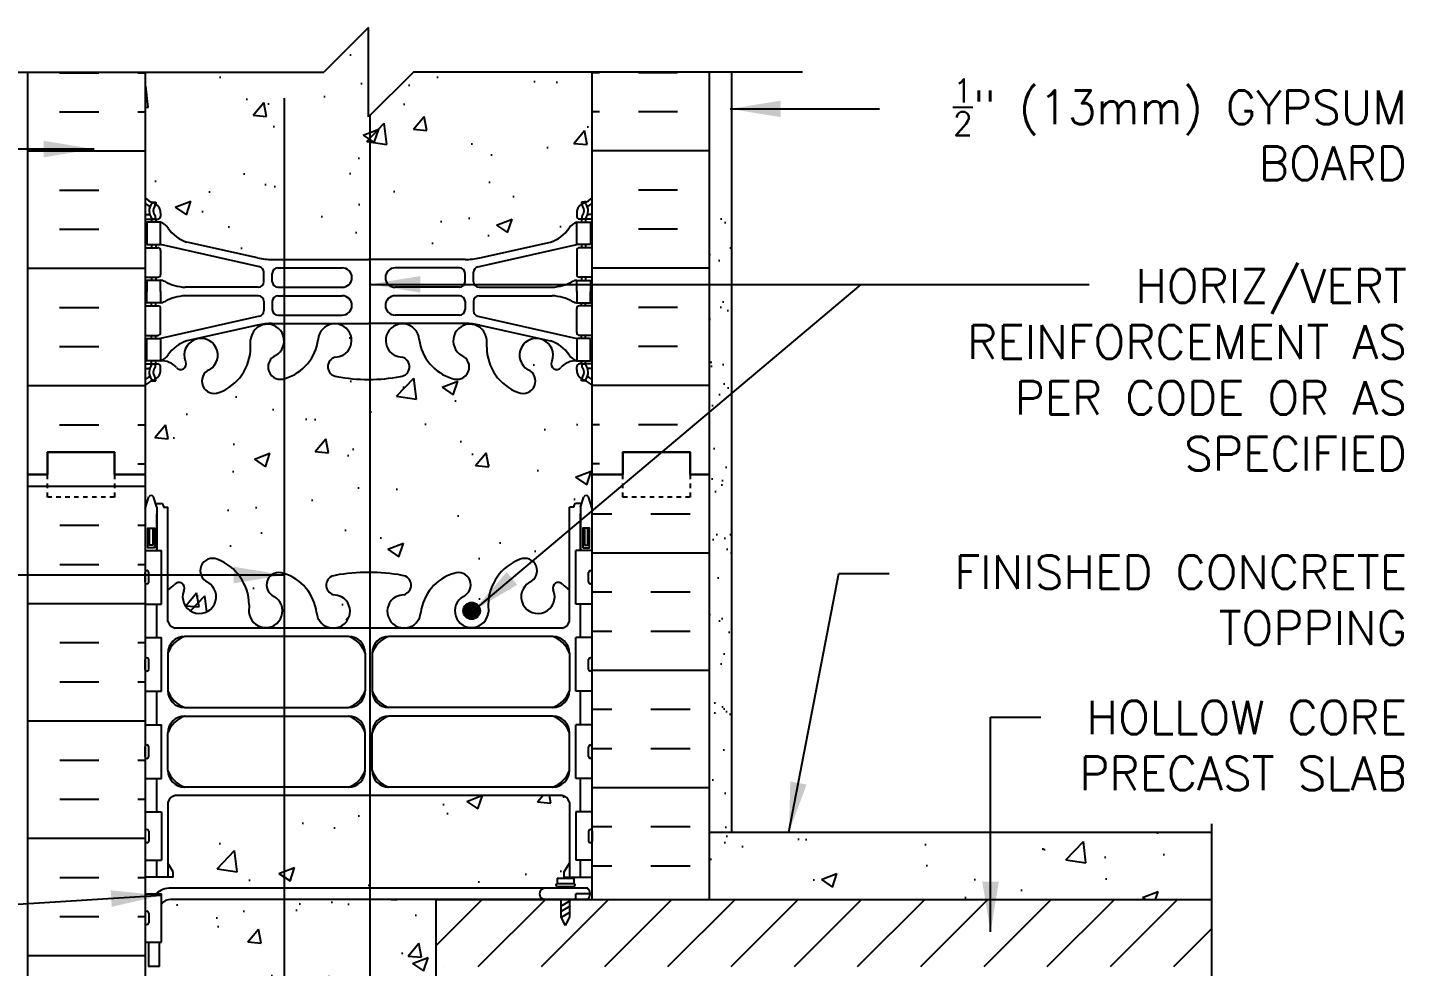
# Model space of a CAD drawing. Header units: inches. Extents: x 185.3 to 238.2, y 153.6 to 227.6.
# Drawn here: x 207.38 to 238.21, y 206.6 to 227.6 of the extents above; entities that cross this region are included whole.
import ezdxf

# ---------------------------------------------------------------- set-up
doc = ezdxf.new("R2010")
doc.units = ezdxf.units.IN
doc.header["$MEASUREMENT"] = 0
doc.linetypes.add('DASHED2', pattern=[0.375, 0.25, -0.125])
for name, color, linetype in [('HATCH', 12, 'Continuous'), ('line25', 2, 'Continuous'), ('LINE3', 3, 'Continuous'), ('LINE50', 5, 'Continuous'), ('LINE9', 9, 'Continuous'), ('TEXT', 4, 'Continuous'), ('Web_Edge', 9, 'Continuous')]:
    doc.layers.add(name, color=color, linetype=linetype)
doc.styles.add('DIM', font='romans.shx', dxfattribs={"width": 0.7})
doc.styles.add('ROMANS', font='romans.shx', dxfattribs={"height": 0.75})
doc.dimstyles.new('ext_12', dxfattribs={"dimscale": 12, "dimtxt": 0.09375, "dimasz": 0.09375, "dimexe": 0.09375, "dimexo": 0.0625, "dimgap": 0.0625, "dimtad": 1, "dimdec": 1, "dimzin": 3, "dimdsep": 46, "dimlunit": 4, "dimtxsty": 'DIM', "dimcen": 0.09, "dimdle": 0.09375, "dimclrt": 4, "dimadec": 0, "dimazin": 0, "dimtfac": 1, "dimtdec": 1, "dimtmove": 2, "dimatfit": 3, "dimfxl": 1, "dimfrac": 2, "dimtolj": 1, "dimtzin": 0, "dimarcsym": 0})

msp = doc.modelspace()

# ---------------------------------------------------------------- hatches: boundary and pattern name
at = {"layer": 'HATCH'}
h = msp.add_hatch(dxfattribs=at)
h.set_pattern_fill('AR-CONC', color=256, scale=0.5)
h.set_pattern_definition([(50, (0, 0), (3.5863, -0.31376), [0.375, -4.125]), (355, (0, 0), (-0.693757, 3.76096), [0.3, -3.3]), (100.4514, (0.299, -0.026), (2.892544, 3.4472), [0.3187, -3.50571]), (46.1842, (0, 1), (5.336207, -0.827596), [0.5625, -6.1875]), (96.6356, (0.4447, 0.931), (4.67331, 4.87059), [0.47805, -5.25857]), (351.1842, (0, 1), (4.67331, 4.87059), [0.45, -4.95]), (21, (0.5, 0.75), (2.984535, -2.013094), [0.375, -4.125]), (326, (0.5, 0.75), (1.216577, 3.62575), [0.3, -3.3]), (71.4514, (0.7487, 0.5822), (4.20111, 1.612656), [0.3187, -3.50571]), (37.5, (0, 0), (0.0607993, 1.6644693), [0, -3.26, 0, -3.35, 0, -3.3125]), (7.5, (0, 0), (1.315348, 1.972059), [0, -1.91, 0, -3.185, 0, -1.2625]), (327.5, (-1.115, 0), (2.669112, -0.1127744), [0, -1.25, 0, -3.9, 0, -5.175]), (317.5, (-1.615, 0), (2.91593, 0.500525), [0, -1.625, 0, -2.59, 0, -3.675])])
h.paths.add_polyline_path([(220.015, 226.597), (216.015, 226.597), (215.015, 225.597), (215.015, 227.597), (214.015, 226.597), (210.015, 226.597), (210.015, 223.79, 0.08841), (210.161, 223.692), (210.251, 223.692), (210.251, 223.651, -0.249069), (210.361, 223.443), (210.361, 223.376, -0.414214), (210.299, 223.313), (210.251, 223.313), (210.251, 223.243), (210.356, 223.243, -0.155529), (210.532, 223.109, 0.180914), (210.949, 222.798), (212.53, 222.445, 0.054974), (212.857, 222.409), (215.015, 222.409), (217.173, 222.409, 0.054974), (217.5, 222.445), (219.081, 222.798, 0.180914), (219.498, 223.109, -0.155529), (219.674, 223.243), (219.779, 223.243), (219.779, 223.313), (219.732, 223.313, -0.414214), (219.669, 223.376), (219.669, 223.443, -0.249069), (219.779, 223.651), (219.779, 223.692), (219.869, 223.692, 0.088416), (220.015, 223.79)])
h.paths.add_polyline_path([(220.015, 219.597, 0.088416), (219.869, 219.695), (219.779, 219.695), (219.779, 219.736, -0.249069), (219.669, 219.943), (219.669, 220.011, -0.414214), (219.732, 220.073), (219.779, 220.073), (219.779, 220.143), (219.674, 220.143, 0.231736), (219.316, 219.992, -0.8344), (219.105, 220.118), (219.117, 220.139, 2.155404), (218.578, 219.945, -1), (218.364, 219.434, -0.311223), (217.655, 220.45), (217.656, 220.615, 1.661382), (217.095, 220.262, -1), (216.881, 219.751, -0.30095), (216.145, 220.623, 1.661382), (215.584, 220.271, 0.055617), (215.763, 220.225, -0.843243), (215.729, 219.793, -0.047544), (215.015, 219.728, -0.047544), (214.301, 219.793, -0.843243), (214.267, 220.225, 0.055617), (214.446, 220.271, 1.661382), (213.885, 220.623, -0.30095), (213.149, 219.751, -1), (212.935, 220.262, 1.661382), (212.374, 220.615), (212.375, 220.45, -0.311223), (211.666, 219.434, -1), (211.452, 219.945, 2.155404), (210.913, 220.139), (210.925, 220.118, -0.834375), (210.714, 219.992, 0.23174), (210.356, 220.143), (210.251, 220.143), (210.251, 220.073), (210.299, 220.073, -0.414214), (210.361, 220.011), (210.361, 219.943, -0.249069), (210.251, 219.736), (210.251, 219.695), (210.161, 219.695, 0.08841), (210.015, 219.597), (210.015, 216.838), (210.1, 217.099, -0.6), (210.2, 217.099), (210.249, 216.949), (210.375, 216.949, -0.414214), (210.425, 216.899), (210.425, 216.869), (210.525, 216.869), (210.525, 215.031, 0.108933), (210.678, 215.145, -0.8344), (210.889, 215.019), (210.878, 214.998, 2.155404), (211.416, 215.192, -1), (211.63, 215.703, -0.311223), (212.339, 214.687), (212.338, 214.522, 1.661382), (212.899, 214.875, -1), (213.113, 215.386, -0.30095), (213.849, 214.514, 1.661382), (214.41, 214.866, 0.055617), (214.231, 214.912, -0.843243), (214.265, 215.344, -0.049932), (215.015, 215.409, -0.049932), (215.765, 215.344, -0.843243), (215.799, 214.912, 0.055617), (215.62, 214.866, 1.661382), (216.181, 214.514, -0.30095), (216.917, 215.386, -1), (217.131, 214.875, 1.661382), (217.692, 214.522), (217.691, 214.687, -0.311223), (218.4, 215.703, -1), (218.614, 215.192, 2.155404), (219.153, 214.998), (219.141, 215.019, -0.834375), (219.352, 215.145, 0.10894), (219.505, 215.031), (219.505, 216.869), (219.605, 216.869), (219.605, 216.899, -0.414214), (219.655, 216.949), (219.781, 216.949), (219.83, 217.099, -0.6), (219.93, 217.099), (220.015, 216.838), (220.015, 217.597)])
h.paths.add_polyline_path([(219.505, 210.271, 0.268138), (219.344, 210.419), (210.686, 210.419, 0.268156), (210.525, 210.271), (210.525, 208.91), (210.645, 208.71), (210.645, 208.597), (210.015, 208.597), (210.015, 208.222), (210.254, 208.222, -0.180815), (210.581, 208.347), (219.324, 208.347), (219.324, 208.387), (219.23, 208.387, -1), (219.23, 208.45), (219.23, 208.575), (219.605, 208.575), (219.605, 208.45, -1), (219.605, 208.387), (219.512, 208.387), (219.512, 208.347), (219.915, 208.347, -0.186864), (219.964, 208.222), (220.015, 208.222), (220.015, 208.597), (219.385, 208.597), (219.385, 208.71), (219.505, 208.91)])
h.paths.add_polyline_path([(216.515, 208.097), (210.582, 208.097, 0.243307), (210.38, 207.99), (210.38, 207.142), (210.339, 207.142), (210.339, 206.597), (210.089, 206.597), (210.089, 207.142), (210.015, 207.142), (210.015, 206.392), (210.38, 206.392), (210.38, 205.192), (210.015, 205.192), (210.015, 204.442), (210.38, 204.442), (210.38, 203.242), (210.015, 203.242), (210.015, 202.492), (210.38, 202.492), (210.38, 201.292), (210.015, 201.292), (210.015, 199.882, -0.463769), (210.167, 199.848, -0.520567), (210.405, 199.848, -0.520567), (210.581, 199.848, -0.520567), (210.974, 199.848, -0.520567), (211.305, 199.848, -0.520567), (211.668, 199.848, -0.520567), (212.04, 199.848, -0.520567), (212.506, 199.848, -0.520567), (212.972, 199.848, -0.520567), (213.344, 199.848, -0.520567), (213.706, 199.848, -0.520567), (214.038, 199.848, -0.520567), (214.431, 199.848, -0.235325), (214.515, 199.894, -0.235325), (214.599, 199.848, -0.520567), (214.992, 199.848, -0.520567), (215.324, 199.848, -0.520567), (215.686, 199.848, -0.520567), (216.058, 199.848, -0.503523), (216.515, 199.861), (216.515, 200.097)])
h.paths.add_polyline_path([(220.015, 199.597), (220.703, 199.597), (220.703, 199.847), (216.515, 199.847), (216.515, 199.861, 0.503523), (216.058, 199.848, 0.520567), (215.686, 199.848, 0.520567), (215.324, 199.848, 0.520567), (214.992, 199.848, 0.520567), (214.599, 199.848, 0.235325), (214.515, 199.894, 0.235325), (214.431, 199.848, 0.520567), (214.038, 199.848, 0.520567), (213.706, 199.848, 0.520567), (213.344, 199.848, 0.520567), (212.972, 199.848, 0.520567), (212.506, 199.848, 0.520567), (212.04, 199.848, 0.520567), (211.668, 199.848, 0.520567), (211.305, 199.848, 0.520567), (210.974, 199.848, 0.520567), (210.581, 199.848, 0.520567), (210.405, 199.848, 0.520567), (210.167, 199.848, 0.463769), (210.015, 199.882), (210.015, 199.597), (210.015, 197.597, 0.08841), (210.161, 197.5), (210.251, 197.5), (210.251, 197.458, -0.249069), (210.361, 197.251), (210.361, 197.184, -0.414214), (210.299, 197.121), (210.251, 197.121), (210.251, 197.051), (210.356, 197.051, 0.231736), (210.714, 197.202, -0.8344), (210.925, 197.077), (210.913, 197.055, 2.155404), (211.452, 197.25, -1), (211.666, 197.761, -0.311223), (212.375, 196.745), (212.374, 196.58, 1.661382), (212.935, 196.933, -1), (213.149, 197.444, -0.30095), (213.885, 196.571, 1.661382), (214.446, 196.924, 0.055617), (214.267, 196.97, -0.843243), (214.301, 197.402, -0.047544), (215.015, 197.467, -0.047544), (215.729, 197.402, -0.843243), (215.763, 196.97, 0.055617), (215.584, 196.924, 1.661382), (216.145, 196.571, -0.30095), (216.881, 197.444, -1), (217.095, 196.933, 1.661382), (217.656, 196.58), (217.655, 196.745, -0.311223), (218.364, 197.761, -1), (218.578, 197.25, 2.155404), (219.117, 197.055), (219.105, 197.077, -0.834375), (219.316, 197.202, 0.23174), (219.674, 197.051), (219.779, 197.051), (219.779, 197.121), (219.732, 197.121, -0.414214), (219.669, 197.184), (219.669, 197.251, -0.249069), (219.779, 197.458), (219.779, 197.5), (219.869, 197.5, 0.088416), (220.015, 197.597)])
h.paths.add_polyline_path([(220.015, 193.405, 0.088416), (219.869, 193.502), (219.779, 193.502), (219.779, 193.544, -0.249069), (219.669, 193.751), (219.669, 193.819, -0.414214), (219.732, 193.881), (219.779, 193.881), (219.779, 193.951), (219.674, 193.951, -0.155529), (219.498, 194.085, 0.180914), (219.081, 194.397), (217.5, 194.75, 0.054974), (217.173, 194.786), (215.015, 194.786), (212.857, 194.786, 0.054974), (212.53, 194.75), (210.949, 194.397, 0.180914), (210.532, 194.085, -0.155529), (210.356, 193.951), (210.251, 193.951), (210.251, 193.881), (210.299, 193.881, -0.414214), (210.361, 193.819), (210.361, 193.751, -0.249069), (210.251, 193.544), (210.251, 193.502), (210.161, 193.502, 0.08841), (210.015, 193.405), (210.015, 187.79, 0.08841), (210.161, 187.692), (210.251, 187.692), (210.251, 187.651, -0.249069), (210.361, 187.443), (210.361, 187.376, -0.414214), (210.299, 187.313), (210.251, 187.313), (210.251, 187.243), (210.356, 187.243, -0.155529), (210.532, 187.109, 0.180914), (210.949, 186.798), (212.53, 186.445, 0.054974), (212.857, 186.409), (215.015, 186.409), (217.173, 186.409, 0.054974), (217.5, 186.445), (219.081, 186.798, 0.180914), (219.498, 187.109, -0.155529), (219.674, 187.243), (219.779, 187.243), (219.779, 187.313), (219.732, 187.313, -0.414214), (219.669, 187.376), (219.669, 187.443, -0.249069), (219.779, 187.651), (219.779, 187.692), (219.869, 187.692, 0.088416), (220.015, 187.79)])
h = msp.add_hatch(dxfattribs=at)
h.set_pattern_fill('AR-SAND', color=256, scale=0.5, style=0)
h.set_pattern_definition([(37.5, (115.8369, 53.1962), (-0.0314967, 0.963412), [0, -0.76, 0, -0.85, 0, -0.8125]), (7.5, (115.8369, 53.1962), (0.884888, 1.411073), [0, -0.41, 0, -0.685, 0, -0.2625]), (327.5, (115.2219, 53.1962), (1.557071, 0.0028295), [0, -0.25, 0, -0.9, 0, -1.175]), (317.5, (115.2219, 53.1962), (1.503063, 0.438838), [0, -0.125, 0, -0.59, 0, -0.675])])
h.paths.add_polyline_path([(223.14, 223.597), (222.64, 223.597), (222.64, 208.597), (223.14, 208.597)])
h = msp.add_hatch(dxfattribs=at)
h.set_pattern_fill('INSUL', color=256, scale=7, style=0)
h.set_pattern_definition([(0, (-2716.1465, -197.4122), (0, 2.625), []), (0, (-2716.1465, -196.5372), (0, 2.625), [0.875, -0.875]), (0, (-2716.1465, -195.6622), (0, 2.625), [0.875, -0.875])])
h.paths.add_polyline_path([(207.39, 199.597), (207.828, 199.597), (207.828, 200.097), (209.328, 200.097), (209.328, 199.597), (210.015, 199.597), (210.015, 217.597), (209.328, 217.597), (209.328, 218.097), (207.828, 218.097), (207.828, 217.597), (207.39, 217.597)])
h = msp.add_hatch(dxfattribs=at)
h.set_pattern_fill('INSUL', color=256, scale=7, style=0)
h.set_pattern_definition([(0, (212.5775, 200.0973), (0, 2.625), []), (0, (212.5775, 200.9723), (0, 2.625), [0.875, -0.875]), (0, (212.5775, 201.8473), (0, 2.625), [0.875, -0.875])])
h.paths.add_polyline_path([(220.015, 208.097), (222.64, 208.097), (222.64, 217.597), (222.203, 217.597), (222.203, 217.097), (220.703, 217.097), (220.703, 217.597), (220.015, 217.597)])
h = msp.add_hatch(dxfattribs=at)
h.set_pattern_fill('AR-CONC', color=256, scale=0.5, style=0)
h.set_pattern_definition([(50, (89.7474, 67.5629), (3.5863, -0.31376), [0.375, -4.125]), (355, (89.7474, 67.563), (-0.69376, 3.76096), [0.3, -3.3]), (100.4514, (90.0463, 67.5367), (2.892547, 3.4472), [0.3187, -3.50571]), (46.1842, (89.7474, 68.563), (5.33621, -0.827595), [0.5625, -6.1875]), (96.6356, (90.192, 68.494), (4.67331, 4.87059), [0.47805, -5.25856]), (351.1842, (89.7474, 68.563), (4.67331, 4.8706), [0.45, -4.95]), (21, (90.2474, 68.3129), (2.984535, -2.013094), [0.375, -4.125]), (326, (90.2474, 68.313), (1.21658, 3.62575), [0.3, -3.3]), (71.4514, (90.496, 68.145), (4.201113, 1.61265), [0.3187, -3.50571]), (37.5, (89.7474, 67.5629), (0.060799, 1.664469), [0, -3.26, 0, -3.35, 0, -3.3125]), (7.5, (89.7474, 67.5629), (1.315348, 1.972059), [0, -1.91, 0, -3.185, 0, -1.2625]), (327.5, (88.6324, 67.5629), (2.669112, -0.112774), [0, -1.25, 0, -3.9, 0, -5.175]), (317.5, (88.1324, 67.5629), (2.91593, 0.500525), [0, -1.625, 0, -2.59, 0, -3.675])])
h.paths.add_polyline_path([(222.64, 209.597), (222.64, 208.097), (233.866, 208.097), (233.866, 209.597)])
h = msp.add_hatch(dxfattribs=at)
h.set_pattern_fill('ANSI31', color=256, scale=8, style=0)
h.set_pattern_definition([(45, (89.7474, 67.5629), (-0.707107, 0.707107), [])])
h.paths.add_polyline_path([(233.866, 206.597), (233.866, 208.097), (216.515, 208.097), (216.515, 206.597)])
h = msp.add_hatch(dxfattribs=at)
h.set_pattern_fill('AR-CONC', color=256, scale=0.5, style=0)
h.set_pattern_definition([(50, (216.515, 201.5973), (3.5863, -0.3138), [0.375, -4.125]), (355, (216.515, 201.5973), (-0.6938, 3.761), [0.3, -3.3]), (100.45, (216.814, 201.571), (2.8925, 3.4472), [0.3187, -3.5057]), (46.18, (216.515, 202.5973), (5.3362, -0.8276), [0.5625, -6.1875]), (96.64, (216.9597, 202.5283), (4.6733, 4.8706), [0.478, -5.2586]), (351.18, (216.515, 202.5973), (4.6733, 4.8706), [0.45, -4.95]), (21, (217.015, 202.3473), (2.9845, -2.0131), [0.375, -4.125]), (326, (217.015, 202.3473), (1.2166, 3.6258), [0.3, -3.3]), (71.45, (217.2638, 202.1796), (4.201, 1.6127), [0.3187, -3.5057]), (37.5, (216.515, 201.5973), (0.0608, 1.66447), [0, -3.26, 0, -3.35, 0, -3.3125]), (7.5, (216.515, 201.5973), (1.31535, 1.97206), [0, -1.91, 0, -3.185, 0, -1.2625]), (327.5, (215.4, 201.5973), (2.6691, -0.11277), [0, -1.25, 0, -3.9, 0, -5.175]), (317.5, (214.9, 201.5973), (2.9159, 0.5005), [0, -1.625, 0, -2.59, 0, -3.675])])
h.paths.add_polyline_path([(220.015, 206.597), (216.515, 206.597), (216.515, 204.099), (220.015, 204.099)])
h.paths.add_polyline_path([(220.015, 204.099), (216.515, 204.099), (216.515, 201.597), (220.015, 201.597)])
at = {"layer": 'LINE3'}
msp.add_hatch(color=256, dxfattribs=at).paths.add_polyline_path([(217.13, 214.55, 1), (217.505, 214.55, 1)])

# ---------------------------------------------------------------- linework, layer by layer
at = {"layer": 'HATCH'}
for p, q in [((208.103, 226.588), (208.978, 226.588)), ((209.853, 226.588), (210.015, 226.588)), ((220.177, 226.588), (220.015, 226.588)), ((221.927, 226.588), (221.052, 226.588)), ((208.103, 225.713), (208.978, 225.713)), ((209.853, 225.713), (210.015, 225.713)), ((220.177, 225.713), (220.015, 225.713)), ((221.927, 225.713), (221.052, 225.713)), ((207.39, 224.838), (210.015, 224.838)), ((222.64, 224.838), (220.015, 224.838)), ((208.103, 223.963), (208.978, 223.963)), ((221.927, 223.963), (221.052, 223.963)), ((208.103, 223.088), (208.978, 223.088)), ((221.927, 223.088), (221.052, 223.088)), ((207.39, 222.213), (210.015, 222.213)), ((222.64, 222.213), (220.015, 222.213)), ((208.103, 221.338), (208.978, 221.338)), ((221.927, 221.338), (221.052, 221.338)), ((208.103, 220.463), (208.978, 220.463)), ((221.927, 220.463), (221.052, 220.463)), ((207.39, 219.588), (210.015, 219.588)), ((222.64, 219.588), (220.015, 219.588)), ((208.103, 218.713), (208.978, 218.713)), ((209.853, 218.713), (210.015, 218.713)), ((220.177, 218.713), (220.015, 218.713)), ((221.927, 218.713), (221.052, 218.713)), ((209.853, 217.838), (210.015, 217.838)), ((220.177, 217.838), (220.015, 217.838))]:
    msp.add_line(p, q, dxfattribs=at)
at = {"layer": 'line25'}
for p, q in [((210.015, 226.597), (210.015, 217.597)), ((220.015, 217.597), (220.015, 226.597)), ((210.015, 223.597), (210.015, 205.597)), ((210.015, 217.597), (210.015, 199.597)), ((220.015, 208.097), (220.015, 217.597)), ((210.015, 215.902), (210.38, 215.902)), ((210.38, 214.702), (210.38, 215.902)), ((220.015, 215.902), (219.65, 215.902)), ((219.65, 214.702), (219.65, 215.902)), ((210.015, 214.702), (210.38, 214.702)), ((220.015, 214.702), (219.65, 214.702)), ((210.015, 213.952), (210.38, 213.952)), ((210.38, 212.752), (210.38, 213.952)), ((220.015, 213.952), (219.65, 213.952)), ((219.65, 212.752), (219.65, 213.952)), ((210.015, 212.752), (210.38, 212.752)), ((220.015, 212.752), (219.65, 212.752)), ((210.015, 212.002), (210.38, 212.002)), ((210.38, 210.802), (210.38, 212.002)), ((220.015, 212.002), (219.65, 212.002)), ((219.65, 210.802), (219.65, 212.002)), ((210.015, 210.802), (210.38, 210.802)), ((220.015, 210.802), (219.65, 210.802)), ((210.015, 210.052), (210.38, 210.052)), ((210.38, 210.052), (210.38, 208.972)), ((220.015, 210.052), (219.65, 210.052)), ((219.65, 210.052), (219.65, 208.972)), ((210.015, 208.972), (210.38, 208.972)), ((220.015, 208.972), (219.65, 208.972)), ((210.015, 208.222), (210.38, 208.222)), ((210.015, 208.222), (210.38, 208.222)), ((210.015, 208.222), (210.38, 208.222)), ((210.38, 207.142), (210.38, 208.222)), ((216.515, 208.097), (233.866, 208.097)), ((216.515, 208.097), (233.866, 208.097)), ((220.015, 208.222), (219.65, 208.222)), ((219.65, 208.097), (219.65, 208.222)), ((219.65, 208.097), (220.015, 208.097)), ((210.015, 207.142), (210.38, 207.142))]:
    msp.add_line(p, q, dxfattribs=at)
msp.add_lwpolyline([(216.515, 208.097), (216.515, 200.097)], dxfattribs=at)
at = {"layer": 'LINE3'}
for p, q in [((213.123, 226.021), (213.123, 181.597)), ((215.044, 225.626), (215.044, 199.875))]:
    msp.add_line(p, q, dxfattribs=at)
msp.add_circle((217.318, 214.55), 0.188, dxfattribs=at)
at = {"layer": 'LINE50'}
for p, q in [((207.39, 217.597), (207.39, 226.597)), ((222.64, 217.597), (222.64, 226.597)), ((207.39, 199.597), (207.39, 217.597)), ((222.64, 208.097), (222.64, 217.597))]:
    msp.add_line(p, q, dxfattribs=at)
for points in [[(207.39, 217.597), (207.828, 217.597), (207.828, 218.097), (209.328, 218.097), (209.328, 217.597), (210.015, 217.597)], [(210.015, 217.597), (209.328, 217.597), (209.328, 218.097), (207.828, 218.097), (207.828, 217.597), (207.39, 217.597)], [(222.64, 217.597), (222.203, 217.597), (222.203, 218.097), (220.703, 218.097), (220.703, 217.597), (220.015, 217.597)], [(220.015, 217.597), (220.703, 217.597), (220.703, 218.097), (222.203, 218.097), (222.203, 217.597), (222.64, 217.597)]]:
    msp.add_lwpolyline(points, dxfattribs=at)
at = {"layer": 'LINE9'}
for p, q in [((215.015, 227.597), (214.015, 226.597)), ((215.015, 225.597), (215.015, 227.597)), ((205.311, 226.597), (214.015, 226.597)), ((216.015, 226.597), (215.015, 225.597)), ((224.719, 226.597), (216.015, 226.597)), ((223.14, 209.597), (223.14, 226.597)), ((210.055, 215.452), (210.055, 215.452)), ((219.975, 215.452), (219.975, 215.452)), ((210.015, 215.192), (210.015, 215.412)), ((210.015, 215.357), (210.015, 215.357)), ((210.015, 215.247), (210.015, 215.247)), ((210.055, 215.152), (210.055, 215.152)), ((210.095, 215.192), (210.095, 215.412)), ((219.935, 215.192), (219.935, 215.412)), ((219.975, 215.152), (219.975, 215.152)), ((220.015, 215.192), (220.015, 215.412)), ((220.015, 215.357), (220.015, 215.357)), ((220.015, 215.247), (220.015, 215.247)), ((210.015, 213.242), (210.015, 213.462)), ((210.015, 213.407), (210.015, 213.407)), ((210.015, 213.297), (210.015, 213.297)), ((210.055, 213.502), (210.055, 213.502)), ((210.095, 213.242), (210.095, 213.462)), ((219.935, 213.242), (219.935, 213.462)), ((219.975, 213.502), (219.975, 213.502)), ((220.015, 213.242), (220.015, 213.462)), ((220.015, 213.407), (220.015, 213.407)), ((220.015, 213.297), (220.015, 213.297)), ((210.055, 213.202), (210.055, 213.202)), ((219.975, 213.202), (219.975, 213.202)), ((210.015, 211.292), (210.015, 211.512)), ((210.015, 211.457), (210.015, 211.457)), ((210.055, 211.552), (210.055, 211.552)), ((210.095, 211.292), (210.095, 211.512)), ((219.935, 211.292), (219.935, 211.512)), ((219.975, 211.552), (219.975, 211.552)), ((220.015, 211.292), (220.015, 211.512)), ((220.015, 211.457), (220.015, 211.457)), ((210.015, 211.347), (210.015, 211.347)), ((210.055, 211.252), (210.055, 211.252)), ((219.975, 211.252), (219.975, 211.252)), ((220.015, 211.347), (220.015, 211.347)), ((210.015, 209.622), (210.015, 209.402)), ((210.055, 209.662), (210.055, 209.662)), ((210.095, 209.622), (210.095, 209.402)), ((219.935, 209.622), (219.935, 209.402)), ((219.975, 209.662), (219.975, 209.662)), ((220.015, 209.622), (220.015, 209.402)), ((222.64, 209.597), (233.866, 209.597)), ((233.866, 209.784), (233.866, 205.097)), ((210.015, 209.567), (210.015, 209.567)), ((210.015, 209.457), (210.015, 209.457)), ((210.055, 209.362), (210.055, 209.362)), ((219.975, 209.362), (219.975, 209.362)), ((220.015, 209.567), (220.015, 209.567)), ((220.015, 209.457), (220.015, 209.457)), ((219.23, 208.575), (219.23, 208.45)), ((219.23, 208.575), (219.605, 208.575)), ((219.23, 208.45), (219.605, 208.45)), ((219.23, 208.387), (219.605, 208.387)), ((219.23, 208.387), (219.605, 208.387)), ((219.324, 208.347), (219.324, 208.387)), ((219.512, 208.347), (219.512, 208.387)), ((219.605, 208.575), (219.605, 208.45)), ((219.915, 208.347), (210.581, 208.347)), ((219.916, 208.097), (210.582, 208.097)), ((215.515, 208.097), (215.65, 208.097)), ((219.31, 208.082), (219.336, 208.097)), ((219.31, 207.949), (219.529, 208.075)), ((219.324, 207.7), (219.324, 208.097)), ((219.512, 207.7), (219.512, 208.097)), ((210.015, 207.792), (210.015, 207.572)), ((210.055, 207.832), (210.055, 207.832)), ((210.095, 207.792), (210.095, 207.572)), ((219.31, 207.824), (219.529, 207.95)), ((219.31, 207.691), (219.529, 207.818)), ((210.015, 207.737), (210.015, 207.737)), ((210.015, 207.627), (210.015, 207.627)), ((210.055, 207.532), (210.055, 207.532)), ((219.418, 207.512), (219.324, 207.7)), ((219.418, 207.512), (219.512, 207.7)), ((210.089, 207.142), (210.089, 206.597)), ((210.339, 206.597), (210.339, 207.142)), ((210.339, 206.597), (210.089, 206.597))]:
    msp.add_line(p, q, dxfattribs=at)
at = {"layer": 'LINE9', "linetype": 'DASHED2', "ltscale": 0.15}
for points in [[(209.328, 217.597), (209.328, 217.597), (209.328, 217.097), (207.828, 217.097), (207.828, 217.597), (207.828, 217.597)], [(222.203, 217.597), (222.203, 217.597), (222.203, 217.097), (220.703, 217.097), (220.703, 217.597), (220.703, 217.597)]]:
    msp.add_lwpolyline(points, dxfattribs=at)
at = {"layer": 'LINE9'}
for centre, radius, start, end in [((210.055, 215.412), 0.04, 90, 180), ((210.055, 215.412), 0.04, 360, 90), ((219.975, 215.412), 0.04, 90, 180), ((219.975, 215.412), 0.04, 0, 90), ((210.055, 215.192), 0.04, 180, 270), ((210.055, 215.192), 0.04, 270, 0), ((219.975, 215.192), 0.04, 180, 270), ((219.975, 215.192), 0.04, 270, 0), ((210.055, 213.462), 0.04, 90, 180), ((210.055, 213.462), 0.04, 360, 90), ((219.975, 213.462), 0.04, 90, 180), ((219.975, 213.462), 0.04, 0, 90), ((210.055, 213.242), 0.04, 180, 270), ((210.055, 213.242), 0.04, 270, 0), ((219.975, 213.242), 0.04, 180, 270), ((219.975, 213.242), 0.04, 270, 0), ((210.055, 211.512), 0.04, 90, 180), ((210.055, 211.512), 0.04, 360, 90), ((219.975, 211.512), 0.04, 90, 180), ((219.975, 211.512), 0.04, 0, 90), ((210.055, 211.292), 0.04, 180, 270), ((210.055, 211.292), 0.04, 270, 0), ((219.975, 211.292), 0.04, 180, 270), ((219.975, 211.292), 0.04, 270, 0), ((210.055, 209.622), 0.04, 90, 180), ((210.055, 209.622), 0.04, 0, 90), ((219.975, 209.622), 0.04, 90, 180), ((219.975, 209.622), 0.04, 360, 90), ((210.055, 209.402), 0.04, 180, 270), ((210.055, 209.402), 0.04, 270, 0), ((219.975, 209.402), 0.04, 180, 270), ((219.975, 209.402), 0.04, 270, 0), ((219.23, 208.419), 0.0312, 90, 270), ((219.605, 208.419), 0.0312, 270, 90), ((210.585, 207.848), 0.499, 89.3543, 131.4529), ((210.585, 207.848), 0.249, 89.3543, 145.3447), ((218.962, 208.222), 0.125, 89.3947, 270.6053), ((219.778, 208.221), 0.186, 318.1805, 42.6425), ((210.055, 207.792), 0.04, 90, 180), ((210.055, 207.792), 0.04, 0, 90), ((210.055, 207.572), 0.04, 180, 270), ((210.055, 207.572), 0.04, 270, 0)]:
    msp.add_arc(centre, radius, start, end, dxfattribs=at)
at = {"layer": 'Web_Edge'}
for p, q in [((210.161, 223.692), (210.251, 223.692)), ((210.251, 223.692), (210.251, 223.651)), ((219.869, 223.692), (219.779, 223.692)), ((219.779, 223.692), (219.779, 223.651)), ((210.015, 223.413), (210.093, 223.413)), ((210.015, 223.313), (210.299, 223.313)), ((210.161, 223.313), (210.161, 223.243)), ((210.251, 223.313), (210.251, 223.243)), ((210.361, 223.443), (210.361, 223.376)), ((219.669, 223.443), (219.669, 223.376)), ((220.015, 223.313), (219.732, 223.313)), ((219.779, 223.313), (219.779, 223.243)), ((219.869, 223.313), (219.869, 223.243)), ((220.015, 223.413), (219.937, 223.413)), ((210.015, 222.673), (210.299, 222.673)), ((210.161, 222.743), (210.161, 222.673)), ((210.251, 222.743), (210.251, 222.673)), ((212.574, 222.247), (210.356, 222.743)), ((210.361, 222.611), (210.361, 222.076)), ((212.53, 222.445), (210.949, 222.798)), ((217.456, 222.247), (219.674, 222.743)), ((217.5, 222.445), (219.081, 222.798)), ((219.669, 222.611), (219.669, 222.076)), ((220.015, 222.673), (219.732, 222.673)), ((219.779, 222.743), (219.779, 222.673)), ((219.869, 222.743), (219.869, 222.673)), ((212.857, 222.409), (215.015, 222.409)), ((217.173, 222.409), (215.015, 222.409)), ((210.015, 222.013), (210.299, 222.013)), ((210.161, 222.013), (210.161, 221.943)), ((210.251, 222.013), (210.251, 221.943)), ((212.671, 221.913), (212.671, 222.125)), ((212.859, 221.913), (212.859, 222.097)), ((212.984, 222.222), (214.423, 222.222)), ((217.046, 222.222), (215.607, 222.222)), ((217.171, 221.913), (217.171, 222.097)), ((217.359, 221.913), (217.359, 222.125)), ((220.015, 222.013), (219.732, 222.013)), ((219.779, 222.013), (219.779, 221.943)), ((219.869, 222.013), (219.869, 221.943)), ((212.546, 221.788), (210.909, 221.788)), ((212.984, 221.788), (214.423, 221.788)), ((217.046, 221.788), (215.607, 221.788)), ((217.484, 221.788), (219.121, 221.788)), ((210.015, 221.373), (210.299, 221.373)), ((210.161, 221.373), (210.161, 221.443)), ((210.251, 221.373), (210.251, 221.443)), ((210.361, 220.776), (210.361, 221.311)), ((212.546, 221.599), (210.909, 221.599)), ((212.671, 221.474), (212.671, 221.262)), ((212.859, 221.474), (212.859, 221.29)), ((212.984, 221.599), (214.423, 221.599)), ((217.046, 221.599), (215.607, 221.599)), ((217.171, 221.474), (217.171, 221.29)), ((217.359, 221.474), (217.359, 221.262)), ((217.484, 221.599), (219.121, 221.599)), ((219.669, 220.776), (219.669, 221.311)), ((220.015, 221.373), (219.732, 221.373)), ((219.779, 221.373), (219.779, 221.443)), ((219.869, 221.373), (219.869, 221.443)), ((212.574, 221.14), (210.356, 220.643)), ((212.984, 221.165), (214.423, 221.165)), ((217.046, 221.165), (215.607, 221.165)), ((217.456, 221.14), (219.674, 220.643)), ((210.015, 220.713), (210.299, 220.713)), ((210.161, 220.643), (210.161, 220.713)), ((210.251, 220.643), (210.251, 220.713)), ((212.53, 220.942), (210.949, 220.589)), ((212.857, 220.978), (215.015, 220.978)), ((217.173, 220.978), (215.015, 220.978)), ((217.5, 220.942), (219.081, 220.589)), ((220.015, 220.713), (219.732, 220.713)), ((219.779, 220.643), (219.779, 220.713)), ((219.869, 220.643), (219.869, 220.713)), ((212.375, 220.45), (212.374, 220.615)), ((217.655, 220.45), (217.656, 220.615)), ((210.015, 220.073), (210.299, 220.073)), ((210.161, 220.073), (210.161, 220.143)), ((210.251, 220.073), (210.251, 220.143)), ((210.913, 220.139), (210.925, 220.118)), ((219.117, 220.139), (219.105, 220.118)), ((220.015, 220.073), (219.732, 220.073)), ((219.779, 220.073), (219.779, 220.143)), ((219.869, 220.073), (219.869, 220.143)), ((210.015, 219.973), (210.093, 219.973)), ((210.361, 219.943), (210.361, 220.011)), ((219.669, 219.943), (219.669, 220.011)), ((220.015, 219.973), (219.937, 219.973)), ((210.161, 219.695), (210.251, 219.695)), ((210.251, 219.695), (210.251, 219.736)), ((219.779, 219.695), (219.779, 219.736)), ((219.869, 219.695), (219.779, 219.695)), ((210.015, 216.838), (210.1, 217.099)), ((210.275, 216.869), (210.2, 217.099)), ((219.755, 216.869), (219.83, 217.099)), ((220.015, 216.838), (219.93, 217.099)), ((210.249, 216.949), (210.375, 216.949)), ((210.275, 216.869), (210.275, 215.902)), ((210.425, 216.899), (210.425, 216.899)), ((210.425, 216.899), (210.425, 216.869)), ((210.425, 216.869), (210.525, 216.869)), ((210.525, 214.315), (210.525, 216.869)), ((219.605, 216.869), (219.505, 216.869)), ((219.505, 214.315), (219.505, 216.869)), ((219.605, 216.899), (219.605, 216.899)), ((219.605, 216.899), (219.605, 216.869)), ((219.781, 216.949), (219.655, 216.949)), ((219.755, 216.869), (219.755, 215.902)), ((210.878, 214.998), (210.889, 215.019)), ((219.153, 214.998), (219.141, 215.019)), ((212.339, 214.687), (212.338, 214.522)), ((217.691, 214.687), (217.692, 214.522)), ((219.344, 214.166), (210.686, 214.166)), ((214.564, 213.979), (210.9, 213.979)), ((219.13, 213.979), (215.466, 213.979)), ((210.525, 213.604), (210.525, 212.763)), ((214.939, 213.604), (214.939, 212.763)), ((215.091, 213.605), (215.091, 212.764)), ((219.505, 213.604), (219.505, 212.763)), ((210.9, 212.388), (214.564, 212.388)), ((219.13, 212.388), (215.466, 212.388)), ((210.9, 212.198), (214.564, 212.198)), ((219.13, 212.198), (215.466, 212.198)), ((210.525, 210.982), (210.525, 211.823)), ((214.939, 210.982), (214.939, 211.823)), ((215.091, 210.981), (215.091, 211.822)), ((219.505, 210.982), (219.505, 211.823)), ((214.564, 210.607), (210.9, 210.607)), ((219.13, 210.607), (215.466, 210.607)), ((210.525, 210.271), (210.525, 208.597)), ((219.344, 210.419), (210.686, 210.419)), ((219.505, 210.271), (219.505, 208.597)), ((210.645, 208.71), (210.525, 208.91)), ((210.645, 208.71), (210.525, 208.91)), ((210.645, 208.597), (210.645, 208.71)), ((210.645, 208.597), (210.645, 208.71)), ((219.385, 208.71), (219.505, 208.91)), ((219.385, 208.71), (219.505, 208.91)), ((219.385, 208.597), (219.385, 208.71)), ((219.385, 208.597), (219.385, 208.71)), ((210.635, 208.597), (210.015, 208.597)), ((210.645, 208.597), (210.015, 208.597)), ((219.385, 208.597), (220.015, 208.597)), ((219.395, 208.597), (220.015, 208.597))]:
    msp.add_line(p, q, dxfattribs=at)
for points in [[(210.056, 222.743), (210.356, 222.743), (210.356, 223.243), (210.056, 223.243)], [(219.974, 222.743), (219.674, 222.743), (219.674, 223.243), (219.974, 223.243)], [(210.056, 220.643), (210.356, 220.643), (210.356, 220.143), (210.056, 220.143)], [(219.974, 220.643), (219.674, 220.643), (219.674, 220.143), (219.974, 220.143)], [(210.225, 215.959), (210.075, 215.959), (210.075, 216.399), (210.225, 216.399)], [(210.185, 216.019), (210.115, 216.019), (210.115, 216.399), (210.185, 216.399)], [(219.805, 215.959), (219.955, 215.959), (219.955, 216.399), (219.805, 216.399)], [(219.845, 216.019), (219.915, 216.019), (219.915, 216.399), (219.845, 216.399)]]:
    msp.add_lwpolyline(points, close=True, dxfattribs=at)
for points in [[(210.356, 221.693), (210.356, 221.943), (210.056, 221.943), (210.056, 221.693)], [(219.674, 221.693), (219.674, 221.943), (219.974, 221.943), (219.974, 221.693)], [(210.356, 221.693), (210.356, 221.443), (210.056, 221.443), (210.056, 221.693)], [(219.674, 221.693), (219.674, 221.443), (219.974, 221.443), (219.974, 221.693)], [(210.275, 215.902), (210.275, 216.719)], [(219.755, 215.902), (219.755, 216.719)], [(210.275, 213.952), (210.275, 214.702)], [(219.755, 213.952), (219.755, 214.702)], [(210.275, 212.002), (210.275, 212.752)], [(219.755, 212.002), (219.755, 212.752)], [(210.275, 210.052), (210.275, 210.802)], [(219.755, 210.052), (219.755, 210.802)], [(210.275, 208.597), (210.275, 208.972)], [(219.755, 208.597), (219.755, 208.972)]]:
    msp.add_lwpolyline(points, dxfattribs=at)
for centre, radius, start, end in [((210.361, 224.151), 0.5, 226.2122, 250.5288), ((219.669, 224.151), 0.5, 289.4712, 313.7891), ((210.361, 224.151), 0.6, 234.7842, 245.0748), ((210.355, 223.498), 0.25, 140.1145, 222.4609), ((210.099, 223.588), 0.021, 343.464, 63.9957), ((210.197, 223.629), 0.045, 321.448, 139.1879), ((210.111, 223.443), 0.25, 0, 70.5288), ((210.355, 223.498), 0.16, 140.0001, 222.4609), ((219.919, 223.443), 0.25, 109.4712, 180), ((219.833, 223.629), 0.045, 40.8121, 218.552), ((219.675, 223.498), 0.16, 317.5391, 39.9999), ((219.675, 223.498), 0.25, 317.5391, 39.8855), ((219.931, 223.588), 0.021, 116.0043, 196.536), ((219.669, 224.151), 0.6, 294.9252, 305.2168), ((210.093, 223.433), 0.0196, 269.4032, 15.4901), ((210.204, 223.36), 0.045, 222.4609, 42.4609), ((210.299, 223.376), 0.0625, 270, 0), ((210.234, 222.901), 0.364, 34.9775, 70.3387), ((219.796, 222.901), 0.364, 109.6613, 145.0225), ((219.732, 223.376), 0.0625, 180, 270), ((219.827, 223.36), 0.045, 137.5391, 317.5391), ((219.937, 223.433), 0.0196, 164.5099, 270.5968), ((211.157, 223.512), 0.743, 212.7919, 253.8107), ((218.873, 223.512), 0.743, 286.1893, 327.2081), ((210.299, 222.611), 0.0625, 0, 90), ((219.732, 222.611), 0.0625, 90, 180), ((212.857, 223.909), 1.5, 257.4135, 270), ((212.546, 222.125), 0.125, 0, 77.3767), ((217.173, 223.909), 1.5, 270, 282.5865), ((217.484, 222.125), 0.125, 102.6233, 180), ((210.299, 222.076), 0.0625, 270, 0), ((210.352, 221.725), 0.219, 60.4937, 88.92), ((212.984, 222.097), 0.125, 90, 180), ((214.423, 222.005), 0.217, 270, 90), ((215.607, 222.005), 0.217, 90, 270), ((217.046, 222.097), 0.125, 0, 90), ((219.678, 221.725), 0.219, 91.08, 119.5063), ((219.732, 222.076), 0.0625, 180, 270), ((210.998, 222.954), 1.17, 242.6365, 265.6505), ((212.546, 221.913), 0.125, 270, 0), ((212.984, 221.913), 0.125, 180, 270), ((217.046, 221.913), 0.125, 270, 360), ((217.484, 221.913), 0.125, 180, 270), ((219.033, 222.954), 1.17, 274.3495, 297.3635), ((210.299, 221.311), 0.0625, 0, 90), ((210.352, 221.662), 0.219, 271.08, 299.5063), ((210.998, 220.433), 1.17, 94.3495, 117.3635), ((212.546, 221.474), 0.125, 0, 90), ((212.984, 221.474), 0.125, 90, 180), ((214.423, 221.382), 0.217, 270, 90), ((215.607, 221.382), 0.217, 90, 270), ((217.046, 221.474), 0.125, 0, 90), ((217.484, 221.474), 0.125, 90, 180), ((219.033, 220.433), 1.17, 62.6365, 85.6505), ((219.678, 221.662), 0.219, 240.4937, 268.92), ((219.732, 221.311), 0.0625, 90, 180), ((212.546, 221.262), 0.125, 282.6233, 0), ((212.984, 221.29), 0.125, 180, 270), ((217.046, 221.29), 0.125, 270, 0), ((217.484, 221.262), 0.125, 180, 257.3767), ((210.299, 220.776), 0.0625, 270, 0), ((212.748, 220.587), 0.375, 299.9315, 175.7552), ((212.857, 219.478), 1.5, 90, 102.5865), ((214.259, 220.595), 0.375, 299.9315, 175.7552), ((215.771, 220.595), 0.375, 4.2448, 240.0685), ((217.282, 220.587), 0.375, 4.2448, 240.0685), ((217.173, 219.478), 1.5, 77.4135, 90), ((219.732, 220.776), 0.0625, 180, 270), ((211.157, 219.875), 0.743, 106.1893, 147.2081), ((211.265, 220.27), 0.375, 299.9315, 200.3757), ((211.283, 220.456), 1.092, 290.5175, 359.6668), ((212.858, 220.743), 1.034, 286.3365, 353.3331), ((217.172, 220.743), 1.034, 186.6669, 253.6635), ((218.747, 220.456), 1.092, 180.3332, 249.4825), ((218.765, 220.27), 0.375, 339.6243, 240.0685), ((218.873, 219.875), 0.743, 32.7919, 73.8107), ((210.204, 220.027), 0.045, 317.5391, 137.5391), ((210.299, 220.011), 0.0625, 360, 90), ((210.234, 220.486), 0.364, 289.6613, 325.0225), ((210.381, 219.703), 0.441, 41.0127, 93.2024), ((210.808, 220.074), 0.125, 221.0127, 20.3757), ((213.042, 220.007), 0.277, 112.68, 292.68), ((214.321, 220.012), 0.22, 104.2604, 264.8165), ((214.152, 221.051), 0.834, 277.8937, 290.6271), ((215.878, 221.051), 0.834, 249.3729, 262.1063), ((215.709, 220.012), 0.22, 275.1835, 75.7396), ((216.988, 220.007), 0.277, 247.32, 67.32), ((219.222, 220.074), 0.125, 159.6243, 318.9873), ((219.649, 219.703), 0.441, 86.7976, 138.9873), ((219.796, 220.486), 0.364, 214.9775, 250.3387), ((219.732, 220.011), 0.0625, 90, 180), ((219.827, 220.027), 0.045, 42.4609, 222.4609), ((210.361, 219.236), 0.6, 114.9252, 125.2168), ((210.093, 219.954), 0.0196, 344.5099, 90.5968), ((210.355, 219.889), 0.25, 137.5391, 219.8855), ((210.099, 219.799), 0.021, 296.0043, 16.536), ((210.197, 219.758), 0.045, 220.8121, 38.552), ((210.111, 219.943), 0.25, 289.4712, 360), ((210.355, 219.889), 0.16, 137.5391, 219.9999), ((211.559, 219.689), 0.277, 112.68, 292.68), ((214.998, 223.505), 3.777, 259.3725, 270.2606), ((215.032, 223.505), 3.777, 269.7394, 280.6275), ((218.471, 219.689), 0.277, 247.32, 67.32), ((219.919, 219.943), 0.25, 180, 250.5288), ((219.833, 219.758), 0.045, 141.448, 319.1879), ((219.675, 219.889), 0.16, 320.0001, 42.4609), ((219.675, 219.889), 0.25, 320.1145, 42.4609), ((219.931, 219.799), 0.021, 163.464, 243.9957), ((219.937, 219.954), 0.0196, 89.4032, 195.4901), ((219.669, 219.236), 0.6, 54.7832, 65.0748), ((210.361, 219.236), 0.5, 109.4712, 133.7878), ((219.669, 219.236), 0.5, 46.2109, 70.5288), ((210.15, 217.072), 0.0567, 28.0725, 151.9275), ((219.88, 217.072), 0.0567, 28.0725, 151.9275), ((210.375, 216.899), 0.05, 0, 90), ((219.655, 216.899), 0.05, 90, 180), ((211.523, 215.448), 0.277, 67.32, 247.32), ((211.247, 214.681), 1.092, 0.3332, 69.4825), ((218.783, 214.681), 1.092, 110.5175, 179.6668), ((218.507, 215.448), 0.277, 292.68, 112.68), ((210.345, 215.434), 0.441, 294.1187, 318.9873), ((210.772, 215.062), 0.125, 339.6243, 138.9873), ((211.229, 214.867), 0.375, 159.6243, 60.0685), ((213.006, 215.13), 0.277, 67.32, 247.32), ((212.822, 214.394), 1.034, 6.6669, 73.6635), ((214.285, 215.125), 0.22, 95.1835, 255.7396), ((214.962, 211.632), 3.777, 89.1934, 100.6275), ((215.068, 211.632), 3.777, 79.3725, 90.8066), ((215.745, 215.125), 0.22, 284.2604, 84.8165), ((217.208, 214.394), 1.034, 106.3365, 173.3331), ((217.024, 215.13), 0.277, 292.68, 112.68), ((218.801, 214.867), 0.375, 119.9315, 20.3757), ((219.258, 215.062), 0.125, 41.0127, 200.3757), ((219.685, 215.434), 0.441, 221.0127, 245.8818), ((212.712, 214.55), 0.375, 184.2448, 60.0685), ((214.223, 214.541), 0.375, 184.2448, 60.0685), ((214.116, 214.086), 0.834, 69.3729, 82.1063), ((215.807, 214.541), 0.375, 119.9315, 355.7552), ((215.914, 214.086), 0.834, 97.8937, 110.6271), ((217.318, 214.55), 0.375, 119.9315, 355.7552), ((210.734, 214.38), 0.219, 197.3882, 257.4322), ((219.296, 214.38), 0.219, 282.5678, 342.6083), ((211.107, 213.397), 0.617, 109.5682, 160.4318), ((210.9, 213.604), 0.375, 90, 180), ((214.357, 213.397), 0.617, 19.5682, 70.4318), ((214.564, 213.604), 0.375, 360, 90), ((215.673, 213.397), 0.617, 109.5682, 160.4318), ((215.466, 213.604), 0.375, 90, 180), ((218.923, 213.397), 0.617, 19.5682, 70.4318), ((219.13, 213.604), 0.375, 360, 90), ((211.107, 212.97), 0.617, 199.5682, 250.4318), ((210.9, 212.763), 0.375, 180, 270), ((214.357, 212.97), 0.617, 289.5682, 340.4318), ((214.564, 212.763), 0.375, 270, 0), ((215.673, 212.97), 0.617, 199.5682, 250.4318), ((215.466, 212.763), 0.375, 180, 270), ((218.923, 212.97), 0.617, 289.5682, 340.4318), ((219.13, 212.763), 0.375, 270, 0), ((211.107, 211.616), 0.617, 109.5682, 160.4318), ((210.9, 211.823), 0.375, 90, 180), ((214.357, 211.616), 0.617, 19.5682, 70.4318), ((214.564, 211.823), 0.375, 360, 90), ((215.673, 211.616), 0.617, 109.5682, 160.4318), ((215.466, 211.823), 0.375, 90, 180), ((218.923, 211.616), 0.617, 19.5682, 70.4318), ((219.13, 211.823), 0.375, 360, 90), ((211.107, 211.189), 0.617, 199.5682, 250.4318), ((210.9, 210.982), 0.375, 180, 270), ((214.357, 211.189), 0.617, 289.5682, 340.4318), ((214.564, 210.982), 0.375, 270, 0), ((215.673, 211.189), 0.617, 199.5682, 250.4318), ((215.466, 210.982), 0.375, 180, 270), ((218.923, 211.189), 0.617, 289.5682, 340.4318), ((219.13, 210.982), 0.375, 270, 0), ((210.734, 210.206), 0.219, 102.5678, 162.612), ((219.296, 210.206), 0.219, 17.3917, 77.4322)]:
    msp.add_arc(centre, radius, start, end, dxfattribs=at)
for points in [[(212.859, 221.918), (212.859, 222.092)], [(217.171, 221.918), (217.171, 222.092)], [(212.859, 221.469), (212.859, 221.295)], [(217.171, 221.469), (217.171, 221.295)]]:
    msp.add_open_spline(points, degree=1, dxfattribs=at)

# ---------------------------------------------------------------- texts
at = {"layer": 'TEXT', "char_height": 0.75, "width": 11.41772, "attachment_point": 6, "style": 'ROMANS'}
for s, insert in [('\\A1;{\\H0.7x;\\S1/2;}" (13mm) GYPSUM BOARD', (238.239, 225.315)), ('HORIZ/VERT REINFORCEMENT AS PER CODE OR AS SPECIFIED', (238.239, 219.941)), ('\\A1;FINISHED CONCRETE TOPPING', (238.239, 214.791)), ('\\A1;HOLLOW CORE PRECAST SLAB', (238.239, 211.541))]:
    msp.add_mtext(s, dxfattribs=dict(at, insert=insert))

# ---------------------------------------------------------------- leaders
at = {"layer": 'TEXT'}
for points in [[(223.104, 225.778), (226.445, 225.778)], [(208.872, 224.88), (202.527, 224.88)], [(215.044, 221.854), (226.032, 221.854), (231.134, 221.854)], [(217.359, 214.552), (226.032, 221.854), (231.134, 221.854)], [(213.123, 215.352), (201.994, 215.352)], [(224.416, 209.597), (225.53, 215.386), (226.656, 215.386)], [(228.926, 207.371), (228.926, 212.175), (230.052, 212.175)], [(210.38, 208.186), (203.918, 207.778), (201.331, 207.778)]]:
    msp.add_leader(points, dimstyle='ext_12', dxfattribs=at)

doc.saveas('drawing.dxf')
